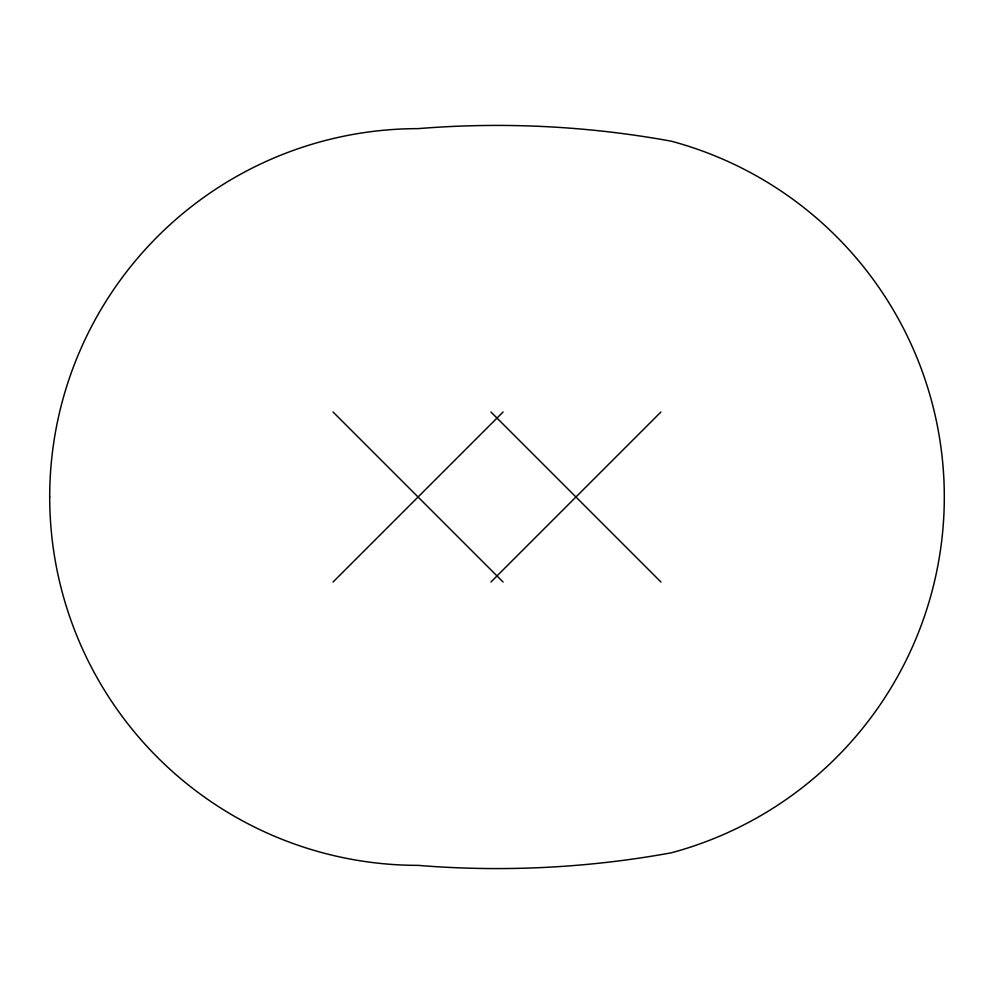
<?xml version="1.0" encoding="UTF-8"?>
<svg xmlns="http://www.w3.org/2000/svg" width="994" height="994" viewBox="0 0 994 994"><rect width="100%" height="100%" fill="white"/><g stroke="black" fill="none" stroke-linecap="round" stroke-linejoin="round"><path stroke-width="1.49" d="M333.052 582.012L503.076 411.988M490.924 582.012L660.948 411.988M490.924 411.988L660.948 582.012M333.052 411.988L503.076 582.012M49.7 497A368.364 368.364 0 0 0 418.064 865.364A971.15 971.15 0 0 0 671.273 852.815A368.364 368.364 0 0 0 671.273 141.185A971.15 971.15 0 0 0 418.064 128.636A368.364 368.364 0 0 0 49.7 497"/></g></svg>
